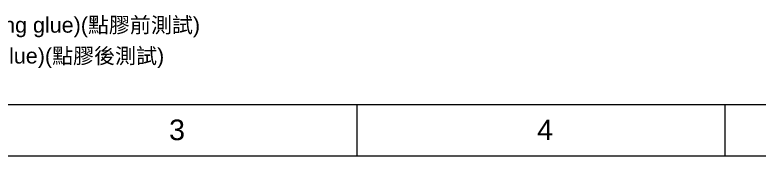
# Model space of a CAD drawing. Header units: inches. Extents: x 62 to 359, y 535 to 745.
# Drawn here: x 141.1 to 213.6, y 540 to 553.8 of the extents above; entities that cross this region are included whole.
import ezdxf

# ---------------------------------------------------------------- set-up
doc = ezdxf.new("R2010")
doc.units = ezdxf.units.IN
doc.header["$MEASUREMENT"] = 0
doc.layers.get('0').update_dxf_attribs({"lineweight": 5})
doc.styles.get("Standard").update_dxf_attribs({"font": 'ARIALUNI.TTF', "height": 3})

msp = doc.modelspace()

# ---------------------------------------------------------------- linework, layer by layer
for p, q in [((348.81, 545.019), (71.81, 545.019)), ((174.435, 545.019), (174.435, 540.019)), ((210.31, 545.019), (210.31, 540.019)), ((353.81, 540.019), (66.81, 540.019))]:
    msp.add_line(p, q)

# ---------------------------------------------------------------- texts
at = {"attachment_point": 1}
for s, insert, char_height, width in [('{10. Terminal remain force(端子保持力)>0.5Kg/per pin (test before adding glue)(點膠前測試)}', (75.048, 553.528), 1.5, 93.23722), ('{      Terminal remain force(端子保持力)>1Kg/per pin (test after adding glue)(點膠後測試)}', (75.048, 550.528), 1.5, 93.23722), ('{3}', (156.131, 543.571), 2, 1.80664), ('{4}', (192.006, 543.571), 2, 1.80664)]:
    msp.add_mtext(s, dxfattribs=dict(at, insert=insert, char_height=char_height, width=width))

doc.saveas('drawing.dxf')
